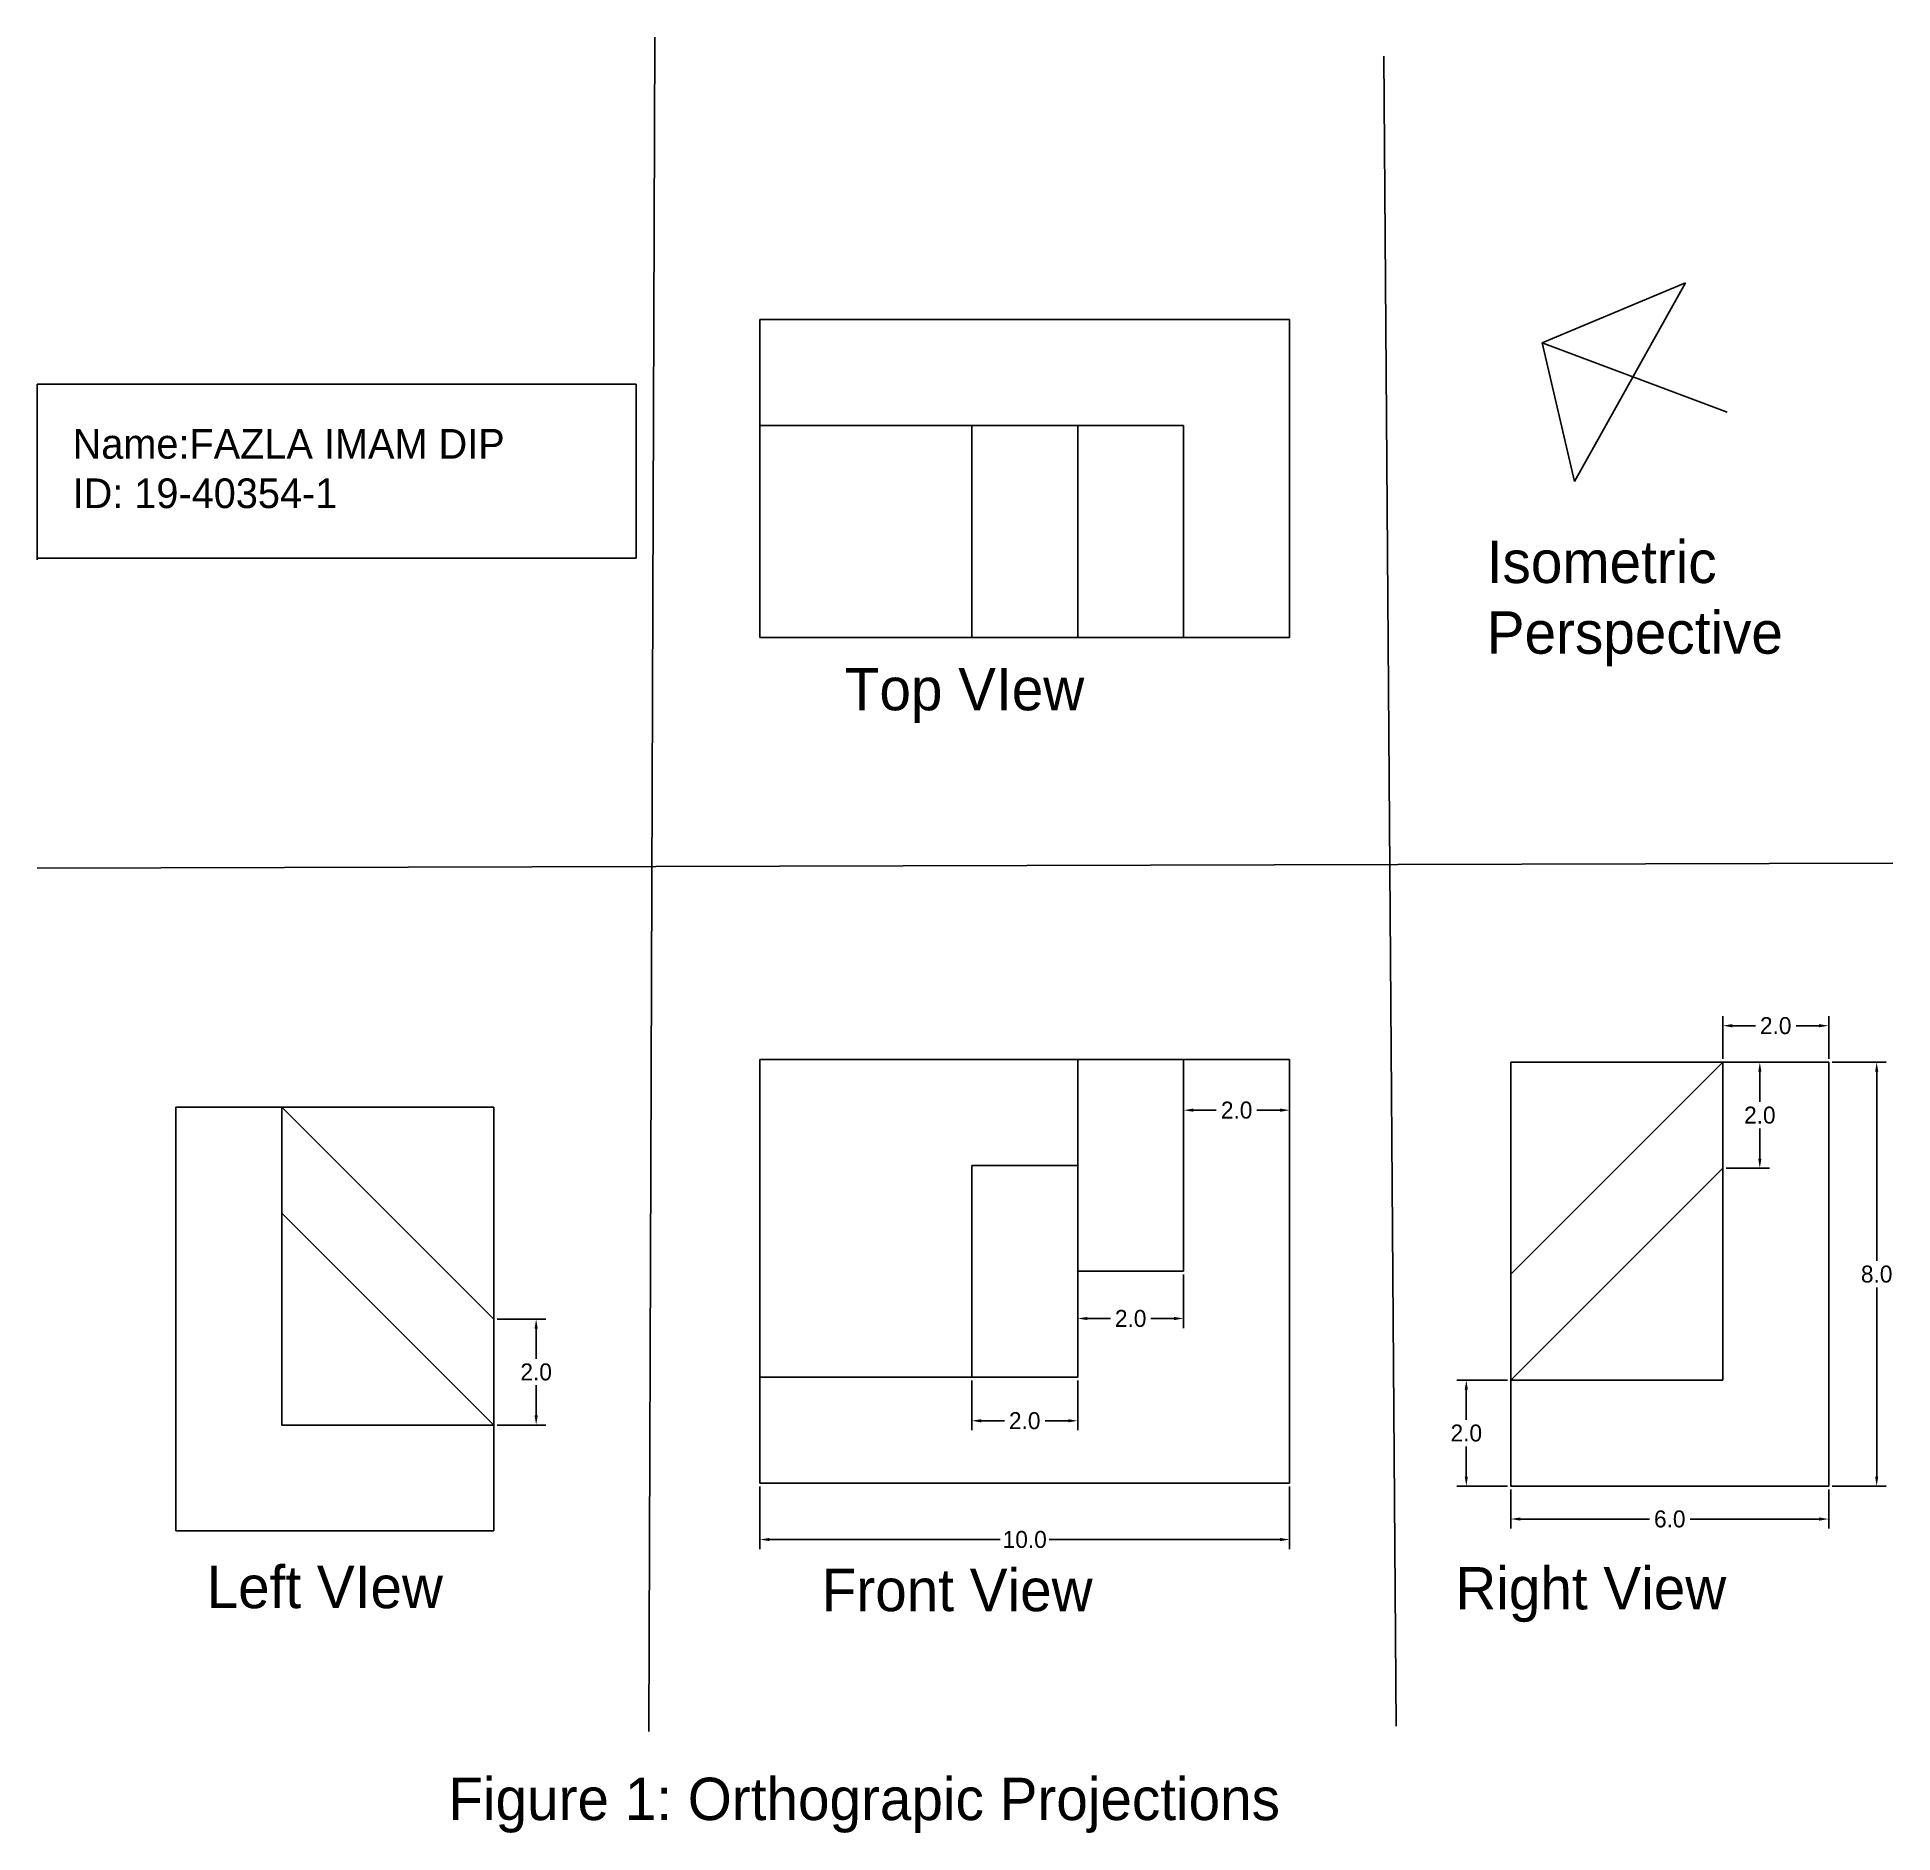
# Model space of a CAD drawing. Header units: inches. Extents: x 31.2 to 66.2, y 9.4 to 43.3.
import ezdxf

# ---------------------------------------------------------------- set-up
doc = ezdxf.new("R2010")
doc.units = ezdxf.units.IN
doc.header["$MEASUREMENT"] = 0
doc.dimstyles.get("Standard").update_dxf_attribs({"dimtxt": 0.32, "dimasz": 0.18, "dimexe": 0.18, "dimexo": 0.0625, "dimgap": 0.09, "dimtad": 0, "dimtih": 1, "dimtoh": 1, "dimdec": 1, "dimzin": 0, "dimdsep": 46, "dimtxsty": 'Standard', "dimcen": 0.09, "dimadec": 0, "dimazin": 0, "dimtfac": 1, "dimtdec": 1, "dimtofl": 0, "dimtmove": 0, "dimatfit": 3, "dimfxl": 1, "dimtolj": 1, "dimtzin": 0, "dimarcsym": 0})

# ---------------------------------------------------------------- blocks, each defined once
blk = doc.blocks.new('*D2')
at = {"color": 0, "lineweight": -2}
for p, q in [((52.834, 23.958), (52.834, 22.881)), ((54.834, 23.958), (54.834, 22.881)), ((53.014, 23.061), (53.45, 23.061)), ((54.654, 23.061), (54.217, 23.061))]:
    blk.add_line(p, q, dxfattribs=at)
at = {"color": 0}
for points in [[(53.014, 23.091), (53.014, 23.031), (52.834, 23.061)], [(54.654, 23.091), (54.654, 23.031), (54.834, 23.061)]]:
    blk.add_solid(points, dxfattribs=at)
at = {"layer": 'Defpoints', "color": 0}
for p in [(52.834, 24.02), (54.834, 24.02), (54.834, 23.061)]:
    blk.add_point(p, dxfattribs=at)
at = {"color": 0, "insert": (53.834, 23.061), "char_height": 0.32, "attachment_point": 5}
blk.add_mtext('\\A1;2.0', dxfattribs=at)
blk = doc.blocks.new('*D3')
at = {"color": 0, "lineweight": -2}
for p, q in [((50.834, 19.958), (50.834, 18.949)), ((52.834, 19.958), (52.834, 18.949)), ((51.014, 19.129), (51.45, 19.129)), ((52.654, 19.129), (52.217, 19.129))]:
    blk.add_line(p, q, dxfattribs=at)
at = {"color": 0}
for points in [[(51.014, 19.159), (51.014, 19.099), (50.834, 19.129)], [(52.654, 19.159), (52.654, 19.099), (52.834, 19.129)]]:
    blk.add_solid(points, dxfattribs=at)
at = {"layer": 'Defpoints', "color": 0}
for p in [(50.834, 20.02), (52.834, 20.02), (52.834, 19.129)]:
    blk.add_point(p, dxfattribs=at)
at = {"color": 0, "insert": (51.834, 19.129), "char_height": 0.32, "attachment_point": 5}
blk.add_mtext('\\A1;2.0', dxfattribs=at)
blk = doc.blocks.new('*D4')
at = {"color": 0, "lineweight": -2}
for p, q in [((48.834, 17.958), (48.834, 17.019)), ((50.834, 17.958), (50.834, 17.019)), ((49.014, 17.199), (49.45, 17.199)), ((50.654, 17.199), (50.217, 17.199))]:
    blk.add_line(p, q, dxfattribs=at)
at = {"color": 0}
for points in [[(49.014, 17.229), (49.014, 17.169), (48.834, 17.199)], [(50.654, 17.229), (50.654, 17.169), (50.834, 17.199)]]:
    blk.add_solid(points, dxfattribs=at)
at = {"layer": 'Defpoints', "color": 0}
for p in [(48.834, 18.02), (50.834, 18.02), (50.834, 17.199)]:
    blk.add_point(p, dxfattribs=at)
at = {"color": 0, "insert": (49.834, 17.199), "char_height": 0.32, "attachment_point": 5}
blk.add_mtext('\\A1;2.0', dxfattribs=at)
blk = doc.blocks.new('*D5')
at = {"color": 0, "lineweight": -2}
for p, q in [((44.834, 15.958), (44.834, 14.777)), ((54.834, 15.958), (54.834, 14.777)), ((45.014, 14.957), (49.37, 14.957)), ((54.654, 14.957), (50.297, 14.957))]:
    blk.add_line(p, q, dxfattribs=at)
at = {"color": 0}
for points in [[(45.014, 14.987), (45.014, 14.927), (44.834, 14.957)], [(54.654, 14.987), (54.654, 14.927), (54.834, 14.957)]]:
    blk.add_solid(points, dxfattribs=at)
at = {"layer": 'Defpoints', "color": 0}
for p in [(44.834, 16.02), (54.834, 16.02), (54.834, 14.957)]:
    blk.add_point(p, dxfattribs=at)
at = {"color": 0, "insert": (49.834, 14.957), "char_height": 0.32, "attachment_point": 5}
blk.add_mtext('\\A1;10.0', dxfattribs=at)
blk = doc.blocks.new('*D19')
at = {"color": 0, "lineweight": -2}
for p, q in [((39.875, 19.119), (40.792, 19.119)), ((40.612, 18.939), (40.612, 18.369)), ((40.612, 17.299), (40.612, 17.869)), ((39.875, 17.119), (40.792, 17.119))]:
    blk.add_line(p, q, dxfattribs=at)
at = {"color": 0}
for points in [[(40.582, 18.939), (40.642, 18.939), (40.612, 19.119)], [(40.582, 17.299), (40.642, 17.299), (40.612, 17.119)]]:
    blk.add_solid(points, dxfattribs=at)
at = {"layer": 'Defpoints', "color": 0}
for p in [(39.813, 19.119), (39.813, 17.119), (40.612, 17.119)]:
    blk.add_point(p, dxfattribs=at)
at = {"color": 0, "insert": (40.612, 18.119), "char_height": 0.32, "attachment_point": 5}
blk.add_mtext('\\A1;2.0', dxfattribs=at)
blk = doc.blocks.new('*D26')
at = {"color": 0, "lineweight": -2}
for p, q in [((63.009, 24.029), (63.009, 24.835)), ((63.189, 24.655), (63.626, 24.655)), ((64.829, 24.655), (64.392, 24.655)), ((65.009, 24.029), (65.009, 24.835))]:
    blk.add_line(p, q, dxfattribs=at)
at = {"color": 0}
for points in [[(63.189, 24.685), (63.189, 24.625), (63.009, 24.655)], [(64.829, 24.685), (64.829, 24.625), (65.009, 24.655)]]:
    blk.add_solid(points, dxfattribs=at)
at = {"layer": 'Defpoints', "color": 0}
for p in [(65.009, 24.655), (63.009, 23.966), (65.009, 23.966)]:
    blk.add_point(p, dxfattribs=at)
at = {"color": 0, "insert": (64.009, 24.655), "char_height": 0.32, "attachment_point": 5}
blk.add_mtext('\\A1;2.0', dxfattribs=at)
blk = doc.blocks.new('*D27')
at = {"color": 0, "lineweight": -2}
for p, q in [((63.072, 23.966), (63.889, 23.966)), ((63.709, 23.786), (63.709, 23.216)), ((63.709, 22.146), (63.709, 22.716)), ((63.072, 21.966), (63.889, 21.966))]:
    blk.add_line(p, q, dxfattribs=at)
at = {"color": 0}
for points in [[(63.679, 23.786), (63.739, 23.786), (63.709, 23.966)], [(63.679, 22.146), (63.739, 22.146), (63.709, 21.966)]]:
    blk.add_solid(points, dxfattribs=at)
at = {"layer": 'Defpoints', "color": 0}
for p in [(63.009, 23.966), (63.009, 21.966), (63.709, 21.966)]:
    blk.add_point(p, dxfattribs=at)
at = {"color": 0, "insert": (63.709, 22.966), "char_height": 0.32, "attachment_point": 5}
blk.add_mtext('\\A1;2.0', dxfattribs=at)
blk = doc.blocks.new('*D28')
at = {"color": 0, "lineweight": -2}
for p, q in [((59.009, 15.904), (59.009, 15.164)), ((65.009, 15.904), (65.009, 15.164)), ((59.189, 15.344), (61.626, 15.344)), ((64.829, 15.344), (62.392, 15.344))]:
    blk.add_line(p, q, dxfattribs=at)
at = {"color": 0}
for points in [[(59.189, 15.374), (59.189, 15.314), (59.009, 15.344)], [(64.829, 15.374), (64.829, 15.314), (65.009, 15.344)]]:
    blk.add_solid(points, dxfattribs=at)
at = {"layer": 'Defpoints', "color": 0}
for p in [(59.009, 15.966), (65.009, 15.966), (65.009, 15.344)]:
    blk.add_point(p, dxfattribs=at)
at = {"color": 0, "insert": (62.009, 15.344), "char_height": 0.32, "attachment_point": 5}
blk.add_mtext('\\A1;6.0', dxfattribs=at)
blk = doc.blocks.new('*D29')
at = {"color": 0, "lineweight": -2}
for p, q in [((58.947, 17.966), (57.989, 17.966)), ((58.169, 17.786), (58.169, 17.216)), ((58.169, 16.146), (58.169, 16.716)), ((58.947, 15.966), (57.989, 15.966))]:
    blk.add_line(p, q, dxfattribs=at)
at = {"color": 0}
for points in [[(58.139, 17.786), (58.199, 17.786), (58.169, 17.966)], [(58.139, 16.146), (58.199, 16.146), (58.169, 15.966)]]:
    blk.add_solid(points, dxfattribs=at)
at = {"layer": 'Defpoints', "color": 0}
for p in [(59.009, 17.966), (58.169, 15.966), (59.009, 15.966)]:
    blk.add_point(p, dxfattribs=at)
at = {"color": 0, "insert": (58.169, 16.966), "char_height": 0.32, "attachment_point": 5}
blk.add_mtext('\\A1;2.0', dxfattribs=at)
blk = doc.blocks.new('*D30')
at = {"color": 0, "lineweight": -2}
for p, q in [((65.072, 23.966), (66.095, 23.966)), ((65.915, 23.786), (65.915, 20.216)), ((65.915, 16.146), (65.915, 19.716)), ((65.072, 15.966), (66.095, 15.966))]:
    blk.add_line(p, q, dxfattribs=at)
at = {"color": 0}
for points in [[(65.885, 23.786), (65.945, 23.786), (65.915, 23.966)], [(65.885, 16.146), (65.945, 16.146), (65.915, 15.966)]]:
    blk.add_solid(points, dxfattribs=at)
at = {"layer": 'Defpoints', "color": 0}
for p in [(65.009, 23.966), (65.009, 15.966), (65.915, 15.966)]:
    blk.add_point(p, dxfattribs=at)
at = {"color": 0, "insert": (65.915, 19.966), "char_height": 0.32, "attachment_point": 5}
blk.add_mtext('\\A1;8.0', dxfattribs=at)

msp = doc.modelspace()

# ---------------------------------------------------------------- linework, layer by layer
for p, q in [((42.853, 43.314), (42.739, 11.335)), ((56.615, 42.956), (56.842, 11.432)), ((59.602, 37.545), (62.307, 38.678)), ((62.307, 38.678), (60.213, 34.929)), ((54.834, 37.982), (44.834, 37.982)), ((44.834, 37.982), (44.834, 35.982)), ((54.834, 31.982), (54.834, 37.982)), ((63.092, 36.237), (59.602, 37.545)), ((60.213, 34.929), (59.602, 37.545)), ((31.193, 33.447), (31.193, 36.762)), ((31.193, 36.762), (42.497, 36.762)), ((42.497, 36.762), (42.497, 33.481)), ((44.834, 35.982), (48.834, 35.982)), ((44.834, 35.982), (44.834, 31.982)), ((48.834, 35.982), (50.834, 35.982)), ((48.834, 35.982), (48.834, 31.982)), ((50.834, 35.982), (52.834, 35.982)), ((50.834, 35.982), (50.834, 31.982)), ((52.834, 35.982), (52.834, 31.982)), ((42.497, 33.481), (31.193, 33.481)), ((44.834, 31.982), (48.834, 31.982)), ((48.834, 31.982), (50.834, 31.982)), ((50.834, 31.982), (52.834, 31.982)), ((52.834, 31.982), (54.834, 31.982)), ((31.193, 27.628), (66.221, 27.725)), ((50.834, 24.02), (44.834, 24.02)), ((44.834, 24.02), (44.834, 18.02)), ((52.834, 24.02), (50.834, 24.02)), ((50.834, 24.02), (50.834, 22.02)), ((54.834, 24.02), (52.834, 24.02)), ((52.834, 24.02), (52.834, 20.02)), ((54.834, 16.02), (54.834, 24.02)), ((59.009, 23.966), (63.009, 23.966)), ((59.009, 19.966), (59.009, 23.966)), ((63.009, 23.966), (59.009, 19.966)), ((65.009, 23.966), (63.009, 23.966)), ((63.009, 23.966), (63.009, 21.966)), ((65.009, 15.966), (65.009, 23.966)), ((33.813, 15.119), (33.813, 23.119)), ((33.813, 23.119), (35.813, 23.119)), ((35.813, 23.119), (35.813, 17.119)), ((39.813, 23.119), (35.813, 23.119)), ((35.813, 23.119), (35.813, 21.119)), ((35.813, 23.119), (39.813, 19.119)), ((39.813, 19.119), (39.813, 23.119)), ((50.834, 22.02), (48.834, 22.02)), ((48.834, 22.02), (48.834, 18.02)), ((50.834, 22.02), (50.834, 20.02)), ((63.009, 21.966), (59.009, 17.966)), ((63.009, 21.966), (63.009, 17.966)), ((35.813, 21.119), (39.813, 17.119)), ((52.834, 20.02), (50.834, 20.02)), ((50.834, 20.02), (50.834, 18.02)), ((59.009, 17.966), (59.009, 19.966)), ((39.813, 17.119), (39.813, 19.119)), ((48.834, 18.02), (44.834, 18.02)), ((44.834, 18.02), (44.834, 16.02)), ((50.834, 18.02), (48.834, 18.02)), ((63.009, 17.966), (59.009, 17.966)), ((59.009, 17.966), (59.009, 15.966)), ((35.813, 17.119), (39.813, 17.119)), ((39.813, 17.119), (39.813, 15.119)), ((44.834, 16.02), (54.834, 16.02)), ((59.009, 15.966), (65.009, 15.966)), ((39.813, 15.119), (33.813, 15.119))]:
    msp.add_line(p, q)

# ---------------------------------------------------------------- texts
for s, height, p in [('Name:FAZLA IMAM DIP', 0.56, (31.863, 35.358)), ('ID: 19-40354-1', 0.56, (31.863, 34.425)), ('Isometric', 0.8, (58.555, 33.01)), ('Perspective', 0.8, (58.555, 31.677)), ('Top VIew', 0.8, (46.438, 30.609)), ('Left VIew', 0.8, (34.392, 13.662)), ('Front View', 0.8, (46.002, 13.605)), ('Right View', 0.8, (57.961, 13.638)), ('Figure 1: Orthograpic Projections', 0.8, (38.955, 9.662))]:
    msp.add_text(s, height=height).set_placement(p)

# ---------------------------------------------------------------- dimensions: what is measured, and where the dimension line sits
for base, p1, p2, picture, middle in [((65.009, 24.655), (63.009, 23.966), (65.009, 23.966), '*D26', (64.009, 24.655)), ((54.834, 23.061), (52.834, 24.02), (54.834, 24.02), '*D2', (53.834, 23.061)), ((52.834, 19.129), (50.834, 20.02), (52.834, 20.02), '*D3', (51.834, 19.129)), ((50.834, 17.199), (48.834, 18.02), (50.834, 18.02), '*D4', (49.834, 17.199)), ((54.834, 14.957), (44.834, 16.02), (54.834, 16.02), '*D5', (49.834, 14.957)), ((65.009, 15.344), (59.009, 15.966), (65.009, 15.966), '*D28', (62.009, 15.344))]:
    dim = msp.add_linear_dim(base=base, p1=p1, p2=p2, dimstyle='Standard')
    dim.commit()
    dim.dimension.update_dxf_attribs({"geometry": picture, "text_midpoint": middle})
for base, p1, p2, picture, middle in [((63.709, 21.966), (63.009, 23.966), (63.009, 21.966), '*D27', (63.709, 22.966)), ((65.915, 15.966), (65.009, 23.966), (65.009, 15.966), '*D30', (65.915, 19.966)), ((40.612, 17.119), (39.813, 19.119), (39.813, 17.119), '*D19', (40.612, 18.119)), ((58.169, 15.966), (59.009, 17.966), (59.009, 15.966), '*D29', (58.169, 16.966))]:
    dim = msp.add_linear_dim(base=base, p1=p1, p2=p2, angle=90, dimstyle='Standard')
    dim.commit()
    dim.dimension.update_dxf_attribs({"geometry": picture, "text_midpoint": middle})

doc.saveas('drawing.dxf')
